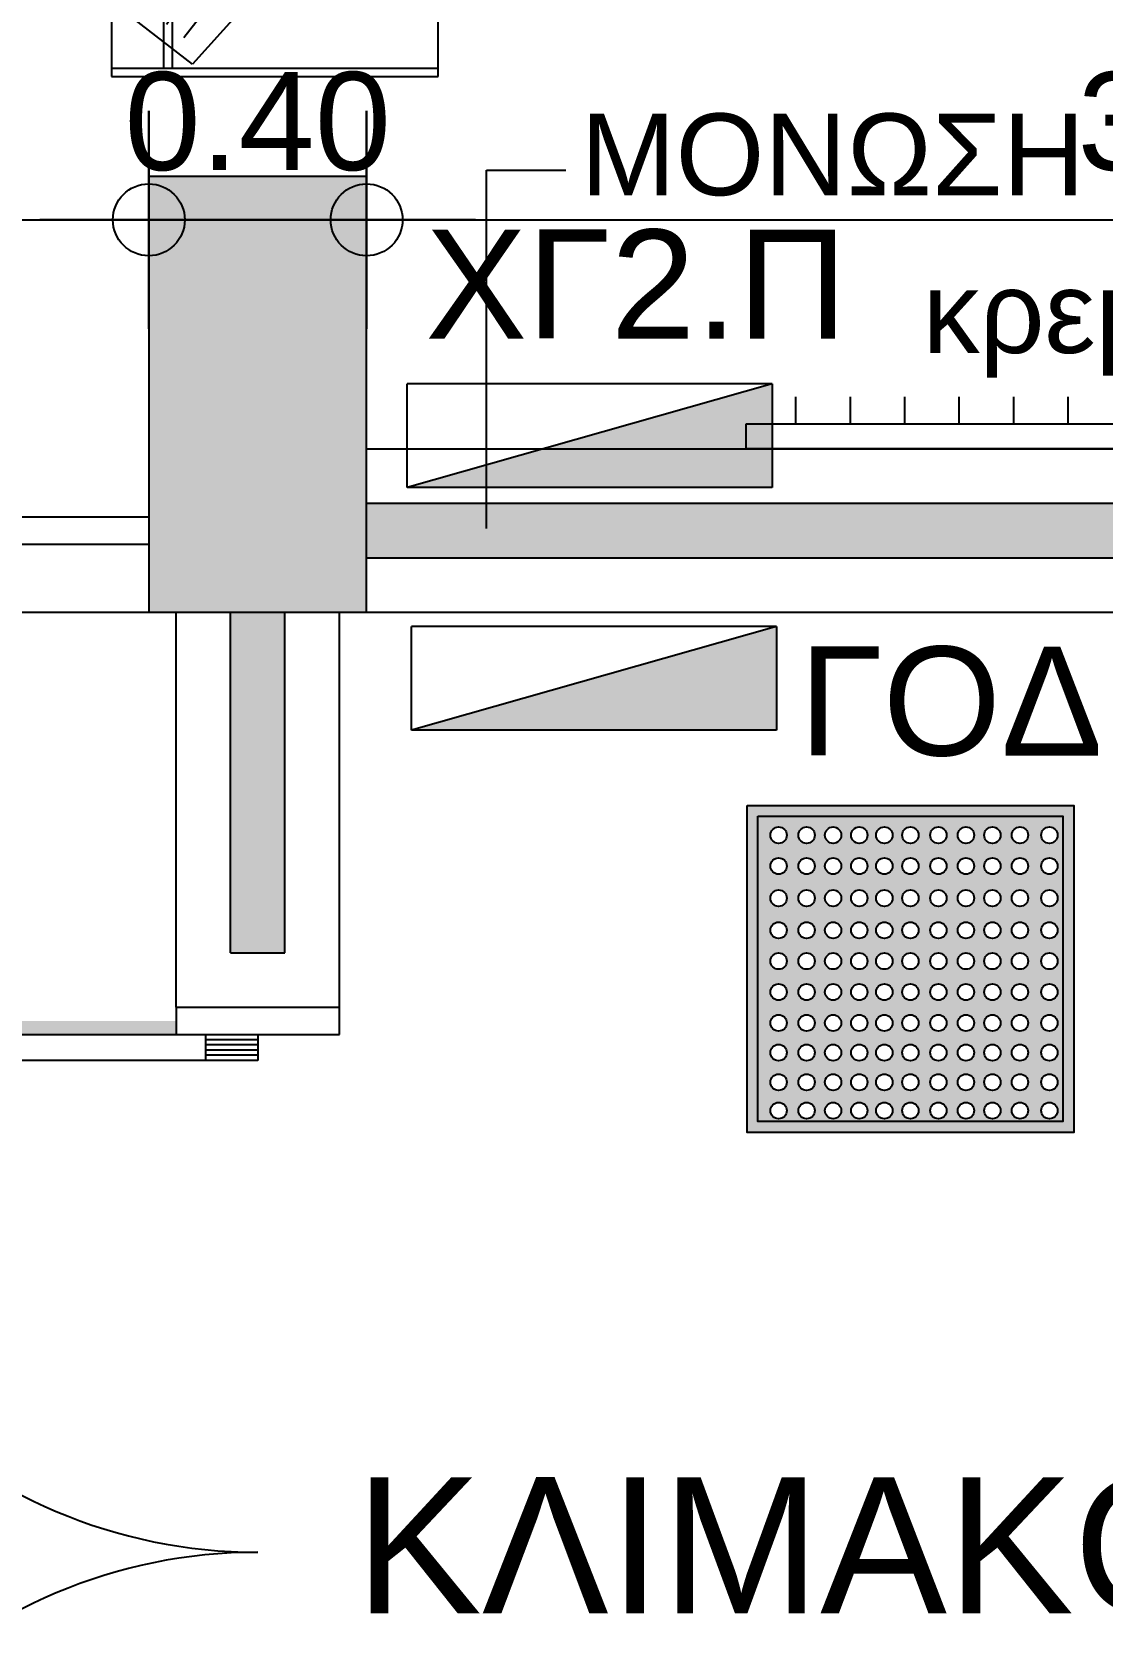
# Model space of a CAD drawing. Header units: metres. Extents: x -11 to 85, y -301 to 135.
# Drawn here: x 39.859 to 41.826, y 31.422 to 34.362 of the extents above; entities that cross this region are included whole.
import ezdxf

# ---------------------------------------------------------------- set-up
doc = ezdxf.new("R2010")
doc.units = ezdxf.units.M
doc.header["$LTSCALE"] = 0.036
doc.header["$PDMODE"] = 2
for name, color, linetype in [('arxitek corofos', 252, 'Continuous'), ('DIMBLK', 252, 'Continuous'), ('electext', 20, 'Continuous'), ('Epipla', 252, 'Continuous'), ('HLEK-SYMBOL', 3, 'Continuous'), ('HLEK_FL001_SYMBOLS', 230, 'Continuous'), ('Parathira', 252, 'Continuous')]:
    doc.layers.add(name, color=color, linetype=linetype)
doc.styles.add('COMU-N', font='arial.ttf')
doc.styles.get("Standard").update_dxf_attribs({"font": 'arial.ttf'})
doc.styles.add('W4MS2', font='W4MS2.shx')
doc.dimstyles.new('CADWDOT', dxfattribs={"dimscale": 0.1, "dimtxt": 1.8, "dimasz": 0.08, "dimexe": 2, "dimexo": 0, "dimgap": 0.09, "dimtad": 0, "dimrnd": 0.001, "dimzin": 0, "dimdsep": 46, "dimtxsty": 'Standard', "dimblk1": 'ARTDIM', "dimblk2": 'ARTDIM', "dimsah": 1, "dimcen": 0.09, "dimdle": 0.05, "dimse1": 1, "dimse2": 1, "dimadec": 0, "dimazin": 0, "dimtfac": 1, "dimtmove": 0, "dimatfit": 3, "dimldrblk": 'ARTDIM', "dimfxl": 2, "dimtvp": 0.9999, "dimtolj": 1, "dimtzin": 0, "dimarcsym": 0})

# ---------------------------------------------------------------- blocks, each defined once
blk = doc.blocks.new('ARTDIM')
at = {"layer": 'DIMBLK'}
for p, q in [((0, -24.9975), (0, 24.9975)), ((-24.9975, 0), (24.9975, 0))]:
    blk.add_line(p, q, dxfattribs=at)
blk.add_circle((0, 0), 8.25, dxfattribs=at)
blk = doc.blocks.new('*D444')
at = {"layer": 'arxitek corofos', "color": 0, "lineweight": -2}
blk.add_line((40.0817, 30.1205), (47.4657, 30.1205), dxfattribs=at)
at = {"layer": 'Defpoints', "color": 0, "transparency": 16777216}
for p in [(40.0737, 33.2974), (47.4737, 33.2974), (47.4737, 30.1205)]:
    blk.add_point(p, dxfattribs=at)
at = {"layer": 'arxitek corofos', "color": 0, "lineweight": -2, "xscale": 0.008, "yscale": 0.008, "zscale": 0.008, "rotation": 180}
blk.add_blockref('ARTDIM', (40.0737, 30.1205), dxfattribs=at)
at = {"layer": 'arxitek corofos', "color": 0, "lineweight": -2, "xscale": 0.008, "yscale": 0.008, "zscale": 0.008}
blk.add_blockref('ARTDIM', (47.4737, 30.1205), dxfattribs=at)
at = {"layer": 'arxitek corofos', "color": 0, "insert": (43.7737, 30.3005), "char_height": 0.18, "attachment_point": 5}
blk.add_mtext('\\A1;7.40', dxfattribs=at)
blk = doc.blocks.new('*D467')
at = {"layer": 'arxitek corofos', "color": 0, "lineweight": -2}
blk.add_line((36.9817, 34.0176), (40.0657, 34.0176), dxfattribs=at)
at = {"layer": 'Defpoints', "color": 0, "transparency": 16777216}
for p in [(40.0737, 34.0176), (36.9737, 33.7474), (40.0737, 33.7474)]:
    blk.add_point(p, dxfattribs=at)
at = {"layer": 'arxitek corofos', "color": 0, "lineweight": -2, "xscale": 0.008, "yscale": 0.008, "zscale": 0.008, "rotation": 180}
blk.add_blockref('ARTDIM', (36.9737, 34.0176), dxfattribs=at)
at = {"layer": 'arxitek corofos', "color": 0, "lineweight": -2, "xscale": 0.008, "yscale": 0.008, "zscale": 0.008}
blk.add_blockref('ARTDIM', (40.0737, 34.0176), dxfattribs=at)
at = {"layer": 'arxitek corofos', "color": 0, "insert": (38.5237, 34.1976), "char_height": 0.18, "attachment_point": 5}
blk.add_mtext('\\A1;3.10', dxfattribs=at)
blk = doc.blocks.new('*D490')
at = {"layer": 'arxitek corofos', "color": 0, "lineweight": -2}
blk.add_line((40.0817, 34.0176), (40.4657, 34.0176), dxfattribs=at)
at = {"layer": 'Defpoints', "color": 0, "transparency": 16777216}
for p in [(40.0737, 34.0176), (40.4737, 34.0176), (40.4737, 34.0176)]:
    blk.add_point(p, dxfattribs=at)
at = {"layer": 'arxitek corofos', "color": 0, "lineweight": -2, "xscale": 0.008, "yscale": 0.008, "zscale": 0.008, "rotation": 180}
blk.add_blockref('ARTDIM', (40.0737, 34.0176), dxfattribs=at)
at = {"layer": 'arxitek corofos', "color": 0, "lineweight": -2, "xscale": 0.008, "yscale": 0.008, "zscale": 0.008}
blk.add_blockref('ARTDIM', (40.4737, 34.0176), dxfattribs=at)
at = {"layer": 'arxitek corofos', "color": 0, "insert": (40.2737, 34.1976), "char_height": 0.18, "attachment_point": 5}
blk.add_mtext('\\A1;0.40', dxfattribs=at)
blk = doc.blocks.new('*D491')
at = {"layer": 'arxitek corofos', "color": 0, "lineweight": -2}
blk.add_line((40.4817, 34.0176), (43.5657, 34.0176), dxfattribs=at)
at = {"layer": 'Defpoints', "color": 0, "transparency": 16777216}
for p in [(43.5737, 34.0176), (40.4737, 33.5974), (43.5737, 33.5974)]:
    blk.add_point(p, dxfattribs=at)
at = {"layer": 'arxitek corofos', "color": 0, "lineweight": -2, "xscale": 0.008, "yscale": 0.008, "zscale": 0.008, "rotation": 180}
blk.add_blockref('ARTDIM', (40.4737, 34.0176), dxfattribs=at)
at = {"layer": 'arxitek corofos', "color": 0, "lineweight": -2, "xscale": 0.008, "yscale": 0.008, "zscale": 0.008}
blk.add_blockref('ARTDIM', (43.5737, 34.0176), dxfattribs=at)
at = {"layer": 'arxitek corofos', "color": 0, "insert": (42.0237, 34.1976), "char_height": 0.18, "attachment_point": 5}
blk.add_mtext('\\A1;3.10', dxfattribs=at)
blk = doc.blocks.new('gr.d')
at = {"layer": 'Epipla'}
for p, q in [((-25.3014, 44.7919), (-25.3014, 43.5822)), ((-24.7016, 44.7919), (-25.3014, 44.7919)), ((-24.7016, 44.7769), (-25.3014, 44.7769)), ((-24.8139, 44.7769), (-24.8139, 43.5972)), ((-24.7978, 44.7769), (-24.7978, 43.5972)), ((-24.7016, 43.9919), (-24.7016, 44.7919)), ((-24.7016, 43.5822), (-24.7016, 44.7919)), ((-25.0379, 44.5608), (-24.8503, 44.7697)), ((-24.8503, 44.7697), (-24.6529, 44.6163)), ((-24.6529, 44.6163), (-24.8088, 44.3829)), ((-25.1062, 44.5379), (-25.0536, 44.5731)), ((-25.0536, 44.5731), (-24.793, 44.3706)), ((-25.143, 44.4905), (-25.1062, 44.5379)), ((-24.814, 44.311), (-25.1062, 44.5379)), ((-25.3361, 44.3313), (-25.2134, 44.4893)), ((-25.2134, 44.4893), (-24.8343, 44.1949)), ((-24.8508, 44.2636), (-25.143, 44.4905)), ((-25.2221, 44.4454, 0.0001), (-25.2129, 44.4573, 0.0001)), ((-25.2129, 44.4573, 0.0001), (-24.8654, 44.1874, 0.0001)), ((-25.2957, 44.3506, 0.0001), (-25.2344, 44.4296, 0.0001)), ((-25.2344, 44.4296, 0.0001), (-25.0132, 44.2579, 0.0001)), ((-25.2221, 44.4454, 0.0001), (-24.8746, 44.1755, 0.0001)), ((-25.2589, 44.398, 0.0001), (-25.0378, 44.2263, 0.0001)), ((-25.2467, 44.4138, 0.0001), (-25.0255, 44.2421, 0.0001)), ((-25.2835, 44.3664, 0.0001), (-25.0623, 44.1947, 0.0001)), ((-25.2712, 44.3822, 0.0001), (-25.05, 44.2105, 0.0001)), ((-24.814, 44.311), (-24.793, 44.3706)), ((-25.2957, 44.3506, 0.0001), (-25.0746, 44.1789, 0.0001)), ((-24.957, 44.0369), (-25.3361, 44.3313)), ((-24.8508, 44.2636), (-24.814, 44.311)), ((-25.0746, 44.1789, 0.0001), (-25.0132, 44.2579, 0.0001)), ((-25.0259, 44.2171, 0.0001), (-25.0014, 44.2487, 0.0001)), ((-25.0014, 44.2487, 0.0001), (-24.9619, 44.218, 0.0001)), ((-25.0259, 44.2171, 0.0001), (-24.9864, 44.1864, 0.0001)), ((-25.0137, 44.2329, 0.0001), (-24.9742, 44.2022, 0.0001)), ((-24.9864, 44.1864, 0.0001), (-24.9619, 44.218, 0.0001)), ((-25.945, 44.204), (-26.095, 44.174)), ((-25.945, 44.174), (-25.945, 44.204)), ((-25.945, 44.204), (-25.865, 44.204)), ((-25.865, 44.204), (-25.715, 44.174)), ((-25.865, 44.204), (-25.865, 44.174)), ((-25.0406, 44.1778, 0.0001), (-25.0283, 44.1936, 0.0001)), ((-25.0283, 44.1936, 0.0001), (-25.0086, 44.1783, 0.0001)), ((-25.0114, 44.1298, 0.0001), (-24.9501, 44.2088, 0.0001)), ((-24.9623, 44.193, 0.0001), (-24.8991, 44.144, 0.0001)), ((-24.8343, 44.1949), (-24.957, 44.0369)), ((-24.9501, 44.2088, 0.0001), (-24.8869, 44.1597, 0.0001)), ((-24.8746, 44.1755, 0.0001), (-24.8654, 44.1874, 0.0001)), ((-26.095, 44.174), (-25.715, 44.174)), ((-26.095, 44.124), (-26.095, 44.174)), ((-25.715, 44.174), (-25.715, 44.124)), ((-25.0627, 44.1697, 0.0001), (-25.0505, 44.1855, 0.0001)), ((-25.0627, 44.1697, 0.0001), (-25.0232, 44.139, 0.0001)), ((-25.0505, 44.1855, 0.0001), (-25.0406, 44.1778, 0.0001)), ((-25.0208, 44.1625, 0.0001), (-25.0086, 44.1783, 0.0001)), ((-25.0208, 44.1625, 0.0001), (-25.011, 44.1548, 0.0001)), ((-24.9869, 44.1614, 0.0001), (-24.9237, 44.1124, 0.0001)), ((-24.9746, 44.1772, 0.0001), (-24.9114, 44.1282, 0.0001)), ((-24.9482, 44.0808, 0.0001), (-24.8869, 44.1597, 0.0001)), ((-25.0232, 44.139, 0.0001), (-25.011, 44.1548, 0.0001)), ((-25.0114, 44.1298, 0.0001), (-24.9482, 44.0808, 0.0001)), ((-24.9991, 44.1456, 0.0001), (-24.9359, 44.0966, 0.0001)), ((-25.715, 44.124), (-26.095, 44.124)), ((-25.945, 44.08), (-25.945, 44.124)), ((-25.865, 44.124), (-25.865, 44.08)), ((-26.085, 44.08), (-25.725, 44.08)), ((-26.145, 44.02), (-26.195, 44.02)), ((-26.195, 43.72), (-26.195, 44.02)), ((-26.145, 43.72), (-26.145, 44.02)), ((-25.665, 44.02), (-25.615, 44.02)), ((-25.665, 44.02), (-25.665, 43.72)), ((-25.615, 43.72), (-25.615, 44.02)), ((-26.145, 43.72), (-26.195, 43.72)), ((-25.665, 43.72), (-25.615, 43.72)), ((-25.725, 43.66), (-26.085, 43.66)), ((-26.486, 43.5972), (-25.2864, 43.5972)), ((-26.486, 42.9974), (-26.486, 43.5972)), ((-26.471, 42.9974), (-26.471, 43.5972)), ((-26.171, 43.5822), (-26.471, 43.5822)), ((-26.1756, 43.5973), (-26.4642, 43.5973)), ((-26.4642, 43.5973), (-26.4642, 43.5822)), ((-26.4642, 43.5822), (-26.1756, 43.5822)), ((-26.1756, 43.5822), (-26.1756, 43.5973)), ((-26.171, 43.5973), (-26.1563, 43.5973)), ((-26.171, 43.5973), (-26.171, 43.1097)), ((-26.1563, 43.5973), (-26.1563, 43.1097)), ((-25.3014, 42.9974), (-25.3014, 43.5972)), ((-25.3014, 43.5972), (-24.7016, 43.5972)), ((-25.3014, 43.5972), (-24.7016, 43.5972)), ((-25.3014, 43.5972), (-25.3014, 42.9974)), ((-25.3014, 43.5822), (-24.7016, 43.5822)), ((-25.2864, 42.9974), (-25.2864, 43.5972)), ((-25.2864, 43.5972), (-25.2864, 42.9974)), ((-25.2864, 43.5822), (-24.7016, 43.5822)), ((-26.171, 43.1316), (-26.471, 43.1316)), ((-25.3014, 43.1097), (-26.471, 43.1097)), ((-25.3014, 43.0937), (-26.471, 43.0937)), ((-25.2864, 42.9974), (-26.486, 42.9974))]:
    blk.add_line(p, q, dxfattribs=at)
at = {"layer": 'Epipla', "extrusion": (0.107822, 0.138841, 0.984428)}
for p, q in [((-24.8344, 44.7204, 0.2954), (-24.9377, 44.5887, 0.3253)), ((-24.8027, 44.6958, 0.2954), (-24.906, 44.5641, 0.3253)), ((-24.7679, 44.6698, 0.2951), (-24.8712, 44.5381, 0.325)), ((-24.7394, 44.6466, 0.2954), (-24.8427, 44.515, 0.3253)), ((-24.7077, 44.622, 0.2954), (-24.811, 44.4904, 0.3253))]:
    blk.add_line(p, q, dxfattribs=at)
at = {"layer": 'Epipla'}
for centre, radius, start, end in [((-26.085, 44.02), 0.06, 90, 180), ((-25.725, 44.02), 0.06, 0, 90), ((-26.085, 43.72), 0.06, 180, 270), ((-25.725, 43.72), 0.06, 270, 0), ((-25.3014, 43.5972), 0.5998, 270, 0), ((-25.3014, 43.5972), 0.5023, 271.7106, 358.2894), ((-25.3014, 43.5972), 0.5001, 271.9761, 358.2894)]:
    blk.add_arc(centre, radius, start, end, dxfattribs=at)
for points in [[(-25.0081, 44.4114, 0.03), (-24.9923, 44.3991, 0.03), (-24.9923, 44.3991, 0.015), (-25.0081, 44.4114, 0.015)], [(-24.9765, 44.3868, 0.03), (-24.9607, 44.3746, 0.03), (-24.9607, 44.3746, 0.015), (-24.9765, 44.3868, 0.015)], [(-24.9449, 44.3623, 0.03), (-24.9291, 44.35, 0.03), (-24.9291, 44.35, 0.015), (-24.9449, 44.3623, 0.015)], [(-24.8975, 44.3255, 0.03), (-24.8817, 44.3132, 0.03), (-24.8817, 44.3132, 0.015), (-24.8975, 44.3255, 0.015)]]:
    blk.add_3dface(points, dxfattribs=at)
blk = doc.blocks.new('A$C0F035EE8')
at = {"layer": 'Parathira'}
for p, q in [((-0.3, 0), (-0.3, -0.05)), ((0, -0.05), (0, 0)), ((-1.1, -0.05), (-0.15, -0.05)), ((-1.005, -0.0975), (-1.005, -0.05)), ((-0.3, -0.05), (0, -0.05)), ((-0.245, -0.0975), (-0.245, -0.05)), ((-0.15, -0.05), (-0.15, -0.0975)), ((-1.005, -0.0595), (-1.1, -0.0595)), ((-1.005, -0.069), (-1.0998, -0.069)), ((-1.005, -0.0785), (-1.0996, -0.0785)), ((-1.005, -0.088), (-1.0992, -0.088)), ((-0.15, -0.0595), (-0.245, -0.0595)), ((-0.15, -0.069), (-0.245, -0.069)), ((-0.15, -0.0785), (-0.245, -0.0785)), ((-0.15, -0.088), (-0.245, -0.088)), ((-0.15, -0.0975), (-1.0988, -0.0975)), ((-0.15, -1.9025), (-1.0988, -1.9025)), ((-1.005, -1.9025), (-1.005, -1.95)), ((-0.245, -1.9025), (-0.245, -1.95)), ((-0.15, -1.95), (-0.15, -1.9025)), ((-1.005, -1.931), (-1.0998, -1.931)), ((-1.005, -1.9215), (-1.0996, -1.9215)), ((-1.005, -1.912), (-1.0992, -1.912)), ((-0.15, -1.912), (-0.245, -1.912)), ((-0.15, -1.9215), (-0.245, -1.9215)), ((-0.15, -1.931), (-0.245, -1.931)), ((-1.005, -1.9405), (-1.1, -1.9405)), ((-1.1, -1.95), (-0.15, -1.95)), ((-0.3, -2), (-0.3, -1.95)), ((-0.3, -1.95), (0, -1.95)), ((-0.15, -1.9405), (-0.245, -1.9405)), ((0, -1.95), (0, -2))]:
    blk.add_line(p, q, dxfattribs=at)
for centre, start, end in [((-0.15, -0.05), 180, 270), ((-0.15, -1.95), 90, 180)]:
    blk.add_arc(centre, 0.95, start, end, dxfattribs=at)
blk = doc.blocks.new('gJ6_a28')
at = {"layer": 'HLEK-SYMBOL', "color": 0, "linetype": 'Continuous'}
for p, q in [((-0.67, 0), (-0.67, 0.19)), ((-0.67, 0.19), (0, 0.19)), ((-0.67, 0), (0, 0.19)), ((0, 0.19), (0, 0)), ((-0.67, 0), (0, 0))]:
    blk.add_line(p, q, dxfattribs=at)
at = {"layer": 'HLEK-SYMBOL', "color": 0}
blk.add_solid([(-0.67, 0.19), (0, 0.19), (-0.67, 0)], dxfattribs=at)
at = {"layer": 'HLEK-SYMBOL', "color": 0, "style": 'W4MS2', "flags": 8}
blk.add_attdef('NODE_NUMBER', (0.018, 0.0914), '', height=0.1, dxfattribs=at)
blk.add_attdef('NODE_NUMBER', (0.018, 0.0914), '', height=0.1, dxfattribs=at)
blk = doc.blocks.new('led 46W tetragono')
at = {"layer": 'HLEK_FL001_SYMBOLS'}
h = blk.add_hatch(color=256, dxfattribs=at)
h.dxf.hatch_style = 1
h.paths.add_polyline_path([(104.7283, -8.1225), (104.7283, -8.7225), (105.3283, -8.7225), (105.3283, -8.1225)])
h.paths.add_polyline_path([(105.3083, -8.1425), (105.3083, -8.7025), (104.7483, -8.7025), (104.7483, -8.1425)], flags=16)
h.paths.add_polyline_path([(104.9493, -8.1771, -1), (104.9193, -8.1771, -1)], flags=0)
h.paths.add_polyline_path([(104.9954, -8.1771, -1), (104.9654, -8.1771, -1)], flags=0)
h.paths.add_polyline_path([(104.9014, -8.1771, -1), (104.8714, -8.1771, -1)], flags=0)
h.paths.add_polyline_path([(105.0432, -8.1771, -1), (105.0133, -8.1771, -1)], flags=0)
h.paths.add_polyline_path([(104.9493, -8.2338, -1), (104.9193, -8.2338, -1)], flags=0)
h.paths.add_polyline_path([(104.9954, -8.2338, -1), (104.9654, -8.2338, -1)], flags=0)
h.paths.add_polyline_path([(104.9014, -8.2338, -1), (104.8714, -8.2338, -1)], flags=0)
h.paths.add_polyline_path([(104.8526, -8.1771, -1), (104.8227, -8.1771, -1)], flags=0)
h.paths.add_polyline_path([(105.0432, -8.2338, -1), (105.0133, -8.2338, -1)], flags=0)
h.paths.add_polyline_path([(105.0946, -8.1771, -1), (105.0647, -8.1771, -1)], flags=0)
h.paths.add_polyline_path([(104.8526, -8.2338, -1), (104.8227, -8.2338, -1)], flags=0)
h.paths.add_polyline_path([(105.0946, -8.2338, -1), (105.0647, -8.2338, -1)], flags=0)
h.paths.add_polyline_path([(104.9493, -8.2927, -1), (104.9193, -8.2927, -1)], flags=0)
h.paths.add_polyline_path([(104.9954, -8.2927, -1), (104.9654, -8.2927, -1)], flags=0)
h.paths.add_polyline_path([(104.8012, -8.1771, -1), (104.7713, -8.1771, -1)], flags=0)
h.paths.add_polyline_path([(104.9014, -8.2927, -1), (104.8714, -8.2927, -1)], flags=0)
h.paths.add_polyline_path([(105.0432, -8.2927, -1), (105.0133, -8.2927, -1)], flags=0)
h.paths.add_polyline_path([(105.1452, -8.1771, -1), (105.1152, -8.1771, -1)], flags=0)
h.paths.add_polyline_path([(104.8012, -8.2338, -1), (104.7713, -8.2338, -1)], flags=0)
h.paths.add_polyline_path([(104.8526, -8.2927, -1), (104.8227, -8.2927, -1)], flags=0)
h.paths.add_polyline_path([(105.1452, -8.2338, -1), (105.1152, -8.2338, -1)], flags=0)
h.paths.add_polyline_path([(105.0946, -8.2927, -1), (105.0647, -8.2927, -1)], flags=0)
h.paths.add_polyline_path([(104.9493, -8.3517, -1), (104.9193, -8.3517, -1)], flags=0)
h.paths.add_polyline_path([(104.9954, -8.3517, -1), (104.9654, -8.3517, -1)], flags=0)
h.paths.add_polyline_path([(105.1939, -8.1771, -1), (105.164, -8.1771, -1)], flags=0)
h.paths.add_polyline_path([(104.9014, -8.3517, -1), (104.8714, -8.3517, -1)], flags=0)
h.paths.add_polyline_path([(105.0432, -8.3517, -1), (105.0133, -8.3517, -1)], flags=0)
h.paths.add_polyline_path([(104.8012, -8.2927, -1), (104.7713, -8.2927, -1)], flags=0)
h.paths.add_polyline_path([(105.1452, -8.2927, -1), (105.1152, -8.2927, -1)], flags=0)
h.paths.add_polyline_path([(105.1939, -8.2338, -1), (105.164, -8.2338, -1)], flags=0)
h.paths.add_polyline_path([(104.8526, -8.3517, -1), (104.8227, -8.3517, -1)], flags=0)
h.paths.add_polyline_path([(105.0946, -8.3517, -1), (105.0647, -8.3517, -1)], flags=0)
h.paths.add_polyline_path([(105.1939, -8.2927, -1), (105.164, -8.2927, -1)], flags=0)
h.paths.add_polyline_path([(105.2445, -8.1771, -1), (105.2145, -8.1771, -1)], flags=0)
h.paths.add_polyline_path([(104.8012, -8.3517, -1), (104.7713, -8.3517, -1)], flags=0)
h.paths.add_polyline_path([(104.9493, -8.4083, -1), (104.9193, -8.4083, -1)], flags=0)
h.paths.add_polyline_path([(104.9954, -8.4083, -1), (104.9654, -8.4083, -1)], flags=0)
h.paths.add_polyline_path([(105.1452, -8.3517, -1), (105.1152, -8.3517, -1)], flags=0)
h.paths.add_polyline_path([(104.9014, -8.4083, -1), (104.8714, -8.4083, -1)], flags=0)
h.paths.add_polyline_path([(105.0432, -8.4083, -1), (105.0133, -8.4083, -1)], flags=0)
h.paths.add_polyline_path([(105.2445, -8.2338, -1), (105.2145, -8.2338, -1)], flags=0)
h.paths.add_polyline_path([(104.8526, -8.4083, -1), (104.8227, -8.4083, -1)], flags=0)
h.paths.add_polyline_path([(105.0946, -8.4083, -1), (105.0647, -8.4083, -1)], flags=0)
h.paths.add_polyline_path([(105.1939, -8.3517, -1), (105.164, -8.3517, -1)], flags=0)
h.paths.add_polyline_path([(105.2445, -8.2927, -1), (105.2145, -8.2927, -1)], flags=0)
h.paths.add_polyline_path([(104.8012, -8.4083, -1), (104.7713, -8.4083, -1)], flags=0)
h.paths.add_polyline_path([(105.1452, -8.4083, -1), (105.1152, -8.4083, -1)], flags=0)
h.paths.add_polyline_path([(105.2985, -8.1771, -1), (105.2686, -8.1771, -1)], flags=0)
h.paths.add_polyline_path([(104.9493, -8.465, -1), (104.9193, -8.465, -1)], flags=0)
h.paths.add_polyline_path([(104.9954, -8.465, -1), (104.9654, -8.465, -1)], flags=0)
h.paths.add_polyline_path([(104.9014, -8.465, -1), (104.8714, -8.465, -1)], flags=0)
h.paths.add_polyline_path([(105.0432, -8.465, -1), (105.0133, -8.465, -1)], flags=0)
h.paths.add_polyline_path([(105.2985, -8.2338, -1), (105.2686, -8.2338, -1)], flags=0)
h.paths.add_polyline_path([(105.2445, -8.3517, -1), (105.2145, -8.3517, -1)], flags=0)
h.paths.add_polyline_path([(104.8526, -8.465, -1), (104.8227, -8.465, -1)], flags=0)
h.paths.add_polyline_path([(105.1939, -8.4083, -1), (105.164, -8.4083, -1)], flags=0)
h.paths.add_polyline_path([(105.0946, -8.465, -1), (105.0647, -8.465, -1)], flags=0)
h.paths.add_polyline_path([(105.2985, -8.2927, -1), (105.2686, -8.2927, -1)], flags=0)
h.paths.add_polyline_path([(104.8012, -8.465, -1), (104.7713, -8.465, -1)], flags=0)
h.paths.add_polyline_path([(105.1452, -8.465, -1), (105.1152, -8.465, -1)], flags=0)
h.paths.add_polyline_path([(105.2445, -8.4083, -1), (105.2145, -8.4083, -1)], flags=0)
h.paths.add_polyline_path([(104.9493, -8.5217, -1), (104.9193, -8.5217, -1)], flags=0)
h.paths.add_polyline_path([(104.9954, -8.5217, -1), (104.9654, -8.5217, -1)], flags=0)
h.paths.add_polyline_path([(105.2985, -8.3517, -1), (105.2686, -8.3517, -1)], flags=0)
h.paths.add_polyline_path([(104.9014, -8.5217, -1), (104.8714, -8.5217, -1)], flags=0)
h.paths.add_polyline_path([(105.0432, -8.5217, -1), (105.0133, -8.5217, -1)], flags=0)
h.paths.add_polyline_path([(105.1939, -8.465, -1), (105.164, -8.465, -1)], flags=0)
h.paths.add_polyline_path([(104.8526, -8.5217, -1), (104.8227, -8.5217, -1)], flags=0)
h.paths.add_polyline_path([(105.0946, -8.5217, -1), (105.0647, -8.5217, -1)], flags=0)
h.paths.add_polyline_path([(104.8012, -8.5217, -1), (104.7713, -8.5217, -1)], flags=0)
h.paths.add_polyline_path([(105.1452, -8.5217, -1), (105.1152, -8.5217, -1)], flags=0)
h.paths.add_polyline_path([(105.2985, -8.4083, -1), (105.2686, -8.4083, -1)], flags=0)
h.paths.add_polyline_path([(105.2445, -8.465, -1), (105.2145, -8.465, -1)], flags=0)
h.paths.add_polyline_path([(104.9493, -8.5761, -1), (104.9193, -8.5761, -1)], flags=0)
h.paths.add_polyline_path([(104.9954, -8.5761, -1), (104.9654, -8.5761, -1)], flags=0)
h.paths.add_polyline_path([(105.1939, -8.5217, -1), (105.164, -8.5217, -1)], flags=0)
h.paths.add_polyline_path([(104.9014, -8.5761, -1), (104.8714, -8.5761, -1)], flags=0)
h.paths.add_polyline_path([(105.0432, -8.5761, -1), (105.0133, -8.5761, -1)], flags=0)
h.paths.add_polyline_path([(104.8526, -8.5761, -1), (104.8227, -8.5761, -1)], flags=0)
h.paths.add_polyline_path([(105.0946, -8.5761, -1), (105.0647, -8.5761, -1)], flags=0)
h.paths.add_polyline_path([(105.2985, -8.465, -1), (105.2686, -8.465, -1)], flags=0)
h.paths.add_polyline_path([(104.8012, -8.5761, -1), (104.7713, -8.5761, -1)], flags=0)
h.paths.add_polyline_path([(105.2445, -8.5217, -1), (105.2145, -8.5217, -1)], flags=0)
h.paths.add_polyline_path([(105.1452, -8.5761, -1), (105.1152, -8.5761, -1)], flags=0)
h.paths.add_polyline_path([(105.1939, -8.5761, -1), (105.164, -8.5761, -1)], flags=0)
h.paths.add_polyline_path([(104.9493, -8.6305, -1), (104.9193, -8.6305, -1)], flags=0)
h.paths.add_polyline_path([(104.9954, -8.6305, -1), (104.9654, -8.6305, -1)], flags=0)
h.paths.add_polyline_path([(104.9014, -8.6305, -1), (104.8714, -8.6305, -1)], flags=0)
h.paths.add_polyline_path([(105.0432, -8.6305, -1), (105.0133, -8.6305, -1)], flags=0)
h.paths.add_polyline_path([(105.2985, -8.5217, -1), (105.2686, -8.5217, -1)], flags=0)
h.paths.add_polyline_path([(104.8526, -8.6305, -1), (104.8227, -8.6305, -1)], flags=0)
h.paths.add_polyline_path([(105.0946, -8.6305, -1), (105.0647, -8.6305, -1)], flags=0)
h.paths.add_polyline_path([(105.2445, -8.5761, -1), (105.2145, -8.5761, -1)], flags=0)
h.paths.add_polyline_path([(104.8012, -8.6305, -1), (104.7713, -8.6305, -1)], flags=0)
h.paths.add_polyline_path([(105.1452, -8.6305, -1), (105.1152, -8.6305, -1)], flags=0)
h.paths.add_polyline_path([(105.1939, -8.6305, -1), (105.164, -8.6305, -1)], flags=0)
h.paths.add_polyline_path([(104.9493, -8.6826, -1), (104.9193, -8.6826, -1)], flags=0)
h.paths.add_polyline_path([(104.9954, -8.6826, -1), (104.9654, -8.6826, -1)], flags=0)
h.paths.add_polyline_path([(105.2985, -8.5761, -1), (105.2686, -8.5761, -1)], flags=0)
h.paths.add_polyline_path([(104.9014, -8.6826, -1), (104.8714, -8.6826, -1)], flags=0)
h.paths.add_polyline_path([(105.0432, -8.6826, -1), (105.0133, -8.6826, -1)], flags=0)
h.paths.add_polyline_path([(104.8526, -8.6826, -1), (104.8227, -8.6826, -1)], flags=0)
h.paths.add_polyline_path([(105.0946, -8.6826, -1), (105.0647, -8.6826, -1)], flags=0)
h.paths.add_polyline_path([(105.2445, -8.6305, -1), (105.2145, -8.6305, -1)], flags=0)
h.paths.add_polyline_path([(104.8012, -8.6826, -1), (104.7713, -8.6826, -1)], flags=0)
h.paths.add_polyline_path([(105.1452, -8.6826, -1), (105.1152, -8.6826, -1)], flags=0)
h.paths.add_polyline_path([(105.1939, -8.6826, -1), (105.164, -8.6826, -1)], flags=0)
h.paths.add_polyline_path([(105.2985, -8.6305, -1), (105.2686, -8.6305, -1)], flags=0)
h.paths.add_polyline_path([(105.2445, -8.6826, -1), (105.2145, -8.6826, -1)], flags=0)
h.paths.add_polyline_path([(105.2985, -8.6826, -1), (105.2686, -8.6826, -1)], flags=0)
h = blk.add_hatch(color=181, dxfattribs=at)
h.dxf.hatch_style = 1
h.paths.add_polyline_path([(104.7483, -8.1425), (104.7483, -8.7025), (105.3083, -8.7025), (105.3083, -8.1425)])
h.paths.add_polyline_path([(104.9954, -8.3517, -1), (104.9654, -8.3517, -1)], flags=16)
h.paths.add_polyline_path([(105.0432, -8.3517, -1), (105.0133, -8.3517, -1)], flags=16)
h.paths.add_polyline_path([(104.9654, -8.2927, -1), (104.9954, -8.2927, -1)], flags=16)
h.paths.add_polyline_path([(105.0133, -8.2927, -1), (105.0432, -8.2927, -1)], flags=16)
h.paths.add_polyline_path([(104.9493, -8.3517, -1), (104.9193, -8.3517, -1)], flags=16)
h.paths.add_polyline_path([(104.9193, -8.2927, -1), (104.9493, -8.2927, -1)], flags=16)
h.paths.add_polyline_path([(105.0946, -8.3517, -1), (105.0647, -8.3517, -1)], flags=16)
h.paths.add_polyline_path([(105.0647, -8.2927, -1), (105.0946, -8.2927, -1)], flags=16)
h.paths.add_polyline_path([(104.9954, -8.4083, -1), (104.9654, -8.4083, -1)], flags=16)
h.paths.add_polyline_path([(105.0432, -8.4083, -1), (105.0133, -8.4083, -1)], flags=16)
h.paths.add_polyline_path([(104.9654, -8.2338, -1), (104.9954, -8.2338, -1)], flags=16)
h.paths.add_polyline_path([(105.0133, -8.2338, -1), (105.0432, -8.2338, -1)], flags=16)
h.paths.add_polyline_path([(104.9493, -8.4083, -1), (104.9193, -8.4083, -1)], flags=16)
h.paths.add_polyline_path([(105.0946, -8.4083, -1), (105.0647, -8.4083, -1)], flags=16)
h.paths.add_polyline_path([(104.9193, -8.2338, -1), (104.9493, -8.2338, -1)], flags=16)
h.paths.add_polyline_path([(105.0647, -8.2338, -1), (105.0946, -8.2338, -1)], flags=16)
h.paths.add_polyline_path([(104.9014, -8.3517, -1), (104.8714, -8.3517, -1)], flags=16)
h.paths.add_polyline_path([(104.8714, -8.2927, -1), (104.9014, -8.2927, -1)], flags=16)
h.paths.add_polyline_path([(105.1452, -8.3517, -1), (105.1152, -8.3517, -1)], flags=16)
h.paths.add_polyline_path([(105.1152, -8.2927, -1), (105.1452, -8.2927, -1)], flags=16)
h.paths.add_polyline_path([(104.9954, -8.465, -1), (104.9654, -8.465, -1)], flags=16)
h.paths.add_polyline_path([(105.0432, -8.465, -1), (105.0133, -8.465, -1)], flags=16)
h.paths.add_polyline_path([(104.9014, -8.4083, -1), (104.8714, -8.4083, -1)], flags=16)
h.paths.add_polyline_path([(104.8714, -8.2338, -1), (104.9014, -8.2338, -1)], flags=16)
h.paths.add_polyline_path([(104.9654, -8.1771, -1), (104.9954, -8.1771, -1)], flags=16)
h.paths.add_polyline_path([(105.0133, -8.1771, -1), (105.0432, -8.1771, -1)], flags=16)
h.paths.add_polyline_path([(105.1452, -8.4083, -1), (105.1152, -8.4083, -1)], flags=16)
h.paths.add_polyline_path([(104.9493, -8.465, -1), (104.9193, -8.465, -1)], flags=16)
h.paths.add_polyline_path([(105.1152, -8.2338, -1), (105.1452, -8.2338, -1)], flags=16)
h.paths.add_polyline_path([(105.0946, -8.465, -1), (105.0647, -8.465, -1)], flags=16)
h.paths.add_polyline_path([(104.9193, -8.1771, -1), (104.9493, -8.1771, -1)], flags=16)
h.paths.add_polyline_path([(105.0647, -8.1771, -1), (105.0946, -8.1771, -1)], flags=16)
h.paths.add_polyline_path([(104.8526, -8.3517, -1), (104.8227, -8.3517, -1)], flags=16)
h.paths.add_polyline_path([(104.8227, -8.2927, -1), (104.8526, -8.2927, -1)], flags=16)
h.paths.add_polyline_path([(105.1939, -8.3517, -1), (105.164, -8.3517, -1)], flags=16)
h.paths.add_polyline_path([(105.164, -8.2927, -1), (105.1939, -8.2927, -1)], flags=16)
h.paths.add_polyline_path([(104.9014, -8.465, -1), (104.8714, -8.465, -1)], flags=16)
h.paths.add_polyline_path([(104.8526, -8.4083, -1), (104.8227, -8.4083, -1)], flags=16)
h.paths.add_polyline_path([(105.1452, -8.465, -1), (105.1152, -8.465, -1)], flags=16)
h.paths.add_polyline_path([(104.8714, -8.1771, -1), (104.9014, -8.1771, -1)], flags=16)
h.paths.add_polyline_path([(104.8227, -8.2338, -1), (104.8526, -8.2338, -1)], flags=16)
h.paths.add_polyline_path([(105.1939, -8.4083, -1), (105.164, -8.4083, -1)], flags=16)
h.paths.add_polyline_path([(105.1152, -8.1771, -1), (105.1452, -8.1771, -1)], flags=16)
h.paths.add_polyline_path([(104.9954, -8.5217, -1), (104.9654, -8.5217, -1)], flags=16)
h.paths.add_polyline_path([(105.0432, -8.5217, -1), (105.0133, -8.5217, -1)], flags=16)
h.paths.add_polyline_path([(105.164, -8.2338, -1), (105.1939, -8.2338, -1)], flags=16)
h.paths.add_polyline_path([(104.9493, -8.5217, -1), (104.9193, -8.5217, -1)], flags=16)
h.paths.add_polyline_path([(105.0946, -8.5217, -1), (105.0647, -8.5217, -1)], flags=16)
h.paths.add_polyline_path([(104.8526, -8.465, -1), (104.8227, -8.465, -1)], flags=16)
h.paths.add_polyline_path([(104.8012, -8.3517, -1), (104.7713, -8.3517, -1)], flags=16)
h.paths.add_polyline_path([(104.7713, -8.2927, -1), (104.8012, -8.2927, -1)], flags=16)
h.paths.add_polyline_path([(104.8227, -8.1771, -1), (104.8526, -8.1771, -1)], flags=16)
h.paths.add_polyline_path([(105.1939, -8.465, -1), (105.164, -8.465, -1)], flags=16)
h.paths.add_polyline_path([(105.2445, -8.3517, -1), (105.2145, -8.3517, -1)], flags=16)
h.paths.add_polyline_path([(104.9014, -8.5217, -1), (104.8714, -8.5217, -1)], flags=16)
h.paths.add_polyline_path([(105.2145, -8.2927, -1), (105.2445, -8.2927, -1)], flags=16)
h.paths.add_polyline_path([(105.164, -8.1771, -1), (105.1939, -8.1771, -1)], flags=16)
h.paths.add_polyline_path([(104.8012, -8.4083, -1), (104.7713, -8.4083, -1)], flags=16)
h.paths.add_polyline_path([(105.1452, -8.5217, -1), (105.1152, -8.5217, -1)], flags=16)
h.paths.add_polyline_path([(104.7713, -8.2338, -1), (104.8012, -8.2338, -1)], flags=16)
h.paths.add_polyline_path([(105.2445, -8.4083, -1), (105.2145, -8.4083, -1)], flags=16)
h.paths.add_polyline_path([(105.2145, -8.2338, -1), (105.2445, -8.2338, -1)], flags=16)
h.paths.add_polyline_path([(104.9954, -8.5761, -1), (104.9654, -8.5761, -1)], flags=16)
h.paths.add_polyline_path([(105.0432, -8.5761, -1), (105.0133, -8.5761, -1)], flags=16)
h.paths.add_polyline_path([(104.8526, -8.5217, -1), (104.8227, -8.5217, -1)], flags=16)
h.paths.add_polyline_path([(104.8012, -8.465, -1), (104.7713, -8.465, -1)], flags=16)
h.paths.add_polyline_path([(104.9493, -8.5761, -1), (104.9193, -8.5761, -1)], flags=16)
h.paths.add_polyline_path([(105.0946, -8.5761, -1), (105.0647, -8.5761, -1)], flags=16)
h.paths.add_polyline_path([(105.1939, -8.5217, -1), (105.164, -8.5217, -1)], flags=16)
h.paths.add_polyline_path([(104.7713, -8.1771, -1), (104.8012, -8.1771, -1)], flags=16)
h.paths.add_polyline_path([(105.2445, -8.465, -1), (105.2145, -8.465, -1)], flags=16)
h.paths.add_polyline_path([(105.2145, -8.1771, -1), (105.2445, -8.1771, -1)], flags=16)
h.paths.add_polyline_path([(104.9014, -8.5761, -1), (104.8714, -8.5761, -1)], flags=16)
h.paths.add_polyline_path([(105.1452, -8.5761, -1), (105.1152, -8.5761, -1)], flags=16)
h.paths.add_polyline_path([(105.2985, -8.3517, -1), (105.2686, -8.3517, -1)], flags=16)
h.paths.add_polyline_path([(105.2686, -8.2927, -1), (105.2985, -8.2927, -1)], flags=16)
h.paths.add_polyline_path([(105.2985, -8.4083, -1), (105.2686, -8.4083, -1)], flags=16)
h.paths.add_polyline_path([(104.8012, -8.5217, -1), (104.7713, -8.5217, -1)], flags=16)
h.paths.add_polyline_path([(105.2686, -8.2338, -1), (105.2985, -8.2338, -1)], flags=16)
h.paths.add_polyline_path([(105.2445, -8.5217, -1), (105.2145, -8.5217, -1)], flags=16)
h.paths.add_polyline_path([(104.8526, -8.5761, -1), (104.8227, -8.5761, -1)], flags=16)
h.paths.add_polyline_path([(104.9954, -8.6305, -1), (104.9654, -8.6305, -1)], flags=16)
h.paths.add_polyline_path([(105.1939, -8.5761, -1), (105.164, -8.5761, -1)], flags=16)
h.paths.add_polyline_path([(105.0432, -8.6305, -1), (105.0133, -8.6305, -1)], flags=16)
h.paths.add_polyline_path([(104.9493, -8.6305, -1), (104.9193, -8.6305, -1)], flags=16)
h.paths.add_polyline_path([(105.2985, -8.465, -1), (105.2686, -8.465, -1)], flags=16)
h.paths.add_polyline_path([(105.0946, -8.6305, -1), (105.0647, -8.6305, -1)], flags=16)
h.paths.add_polyline_path([(105.2686, -8.1771, -1), (105.2985, -8.1771, -1)], flags=16)
h.paths.add_polyline_path([(104.9014, -8.6305, -1), (104.8714, -8.6305, -1)], flags=16)
h.paths.add_polyline_path([(105.1452, -8.6305, -1), (105.1152, -8.6305, -1)], flags=16)
h.paths.add_polyline_path([(104.8012, -8.5761, -1), (104.7713, -8.5761, -1)], flags=16)
h.paths.add_polyline_path([(105.2445, -8.5761, -1), (105.2145, -8.5761, -1)], flags=16)
h.paths.add_polyline_path([(105.2985, -8.5217, -1), (105.2686, -8.5217, -1)], flags=16)
h.paths.add_polyline_path([(104.8526, -8.6305, -1), (104.8227, -8.6305, -1)], flags=16)
h.paths.add_polyline_path([(105.1939, -8.6305, -1), (105.164, -8.6305, -1)], flags=16)
h.paths.add_polyline_path([(104.9954, -8.6826, -1), (104.9654, -8.6826, -1)], flags=16)
h.paths.add_polyline_path([(105.0432, -8.6826, -1), (105.0133, -8.6826, -1)], flags=16)
h.paths.add_polyline_path([(104.9493, -8.6826, -1), (104.9193, -8.6826, -1)], flags=16)
h.paths.add_polyline_path([(105.0946, -8.6826, -1), (105.0647, -8.6826, -1)], flags=16)
h.paths.add_polyline_path([(104.8012, -8.6305, -1), (104.7713, -8.6305, -1)], flags=16)
h.paths.add_polyline_path([(104.9014, -8.6826, -1), (104.8714, -8.6826, -1)], flags=16)
h.paths.add_polyline_path([(105.2985, -8.5761, -1), (105.2686, -8.5761, -1)], flags=16)
h.paths.add_polyline_path([(105.1452, -8.6826, -1), (105.1152, -8.6826, -1)], flags=16)
h.paths.add_polyline_path([(105.2445, -8.6305, -1), (105.2145, -8.6305, -1)], flags=16)
h.paths.add_polyline_path([(104.8526, -8.6826, -1), (104.8227, -8.6826, -1)], flags=16)
h.paths.add_polyline_path([(105.1939, -8.6826, -1), (105.164, -8.6826, -1)], flags=16)
h.paths.add_polyline_path([(105.2985, -8.6305, -1), (105.2686, -8.6305, -1)], flags=16)
h.paths.add_polyline_path([(104.8012, -8.6826, -1), (104.7713, -8.6826, -1)], flags=16)
h.paths.add_polyline_path([(105.2445, -8.6826, -1), (105.2145, -8.6826, -1)], flags=16)
h.paths.add_polyline_path([(105.2985, -8.6826, -1), (105.2686, -8.6826, -1)], flags=16)
for points in [[(104.7283, -8.1225), (105.3283, -8.1225), (105.3283, -8.7225), (104.7283, -8.7225)], [(104.7483, -8.1425), (105.3083, -8.1425), (105.3083, -8.7025), (104.7483, -8.7025)]]:
    blk.add_lwpolyline(points, close=True, dxfattribs=at)
for centre in [(104.7862, -8.1771), (104.8377, -8.1771), (104.8864, -8.1771), (104.9343, -8.1771), (104.9804, -8.1771), (105.0282, -8.1771), (105.0797, -8.1771), (105.1302, -8.1771), (105.1789, -8.1771), (105.2295, -8.1771), (105.2835, -8.1771), (104.7862, -8.2338), (104.8377, -8.2338), (104.8864, -8.2338), (104.9343, -8.2338), (104.9804, -8.2338), (105.0282, -8.2338), (105.0797, -8.2338), (105.1302, -8.2338), (105.1789, -8.2338), (105.2295, -8.2338), (105.2835, -8.2338), (104.7862, -8.2927), (104.8377, -8.2927), (104.8864, -8.2927), (104.9343, -8.2927), (104.9804, -8.2927), (105.0282, -8.2927), (105.0797, -8.2927), (105.1302, -8.2927), (105.1789, -8.2927), (105.2295, -8.2927), (105.2835, -8.2927), (104.7862, -8.3517), (104.8377, -8.3517), (104.8864, -8.3517), (104.9343, -8.3517), (104.9804, -8.3517), (105.0282, -8.3517), (105.0797, -8.3517), (105.1302, -8.3517), (105.1789, -8.3517), (105.2295, -8.3517), (105.2835, -8.3517), (104.7862, -8.4083), (104.8377, -8.4083), (104.8864, -8.4083), (104.9343, -8.4083), (104.9804, -8.4083), (105.0282, -8.4083), (105.0797, -8.4083), (105.1302, -8.4083), (105.1789, -8.4083), (105.2295, -8.4083), (105.2835, -8.4083), (104.7862, -8.465), (104.8377, -8.465), (104.8864, -8.465), (104.9343, -8.465), (104.9804, -8.465), (105.0282, -8.465), (105.0797, -8.465), (105.1302, -8.465), (105.1789, -8.465), (105.2295, -8.465), (105.2835, -8.465), (104.7862, -8.5217), (104.8377, -8.5217), (104.8864, -8.5217), (104.9343, -8.5217), (104.9804, -8.5217), (105.0282, -8.5217), (105.0797, -8.5217), (105.1302, -8.5217), (105.1789, -8.5217), (105.2295, -8.5217), (105.2835, -8.5217), (104.7862, -8.5761), (104.8377, -8.5761), (104.8864, -8.5761), (104.9343, -8.5761), (104.9804, -8.5761), (105.0282, -8.5761), (105.0797, -8.5761), (105.1302, -8.5761), (105.1789, -8.5761), (105.2295, -8.5761), (105.2835, -8.5761), (104.7862, -8.6305), (104.8377, -8.6305), (104.8864, -8.6305), (104.9343, -8.6305), (104.9804, -8.6305), (105.0282, -8.6305), (105.0797, -8.6305), (105.1302, -8.6305), (105.1789, -8.6305), (105.2295, -8.6305), (105.2835, -8.6305), (104.7862, -8.6826), (104.8377, -8.6826), (104.8864, -8.6826), (104.9343, -8.6826), (104.9804, -8.6826), (105.0282, -8.6826), (105.0797, -8.6826), (105.1302, -8.6826), (105.1789, -8.6826), (105.2295, -8.6826), (105.2835, -8.6826)]:
    blk.add_circle(centre, 0.015, dxfattribs=at)

msp = doc.modelspace()

# ---------------------------------------------------------------- hatches: boundary and pattern name
at = {"layer": 'arxitek corofos'}
for points in [[(40.4737, 33.2974), (40.4737, 34.0974), (40.0737, 34.0974), (40.0737, 33.2974)], [(43.5737, 33.4974), (40.4737, 33.4974), (40.4737, 33.3974), (43.5737, 33.3974)], [(40.2237, 33.2974), (40.3237, 33.2974), (40.3237, 32.6724), (40.2237, 32.6724)]]:
    msp.add_hatch(color=256, dxfattribs=at).paths.add_polyline_path(points)
h = msp.add_hatch(color=256, dxfattribs=at)
h.paths.add_polyline_path([(39.6737, 32.5474), (39.4737, 32.5474), (39.4737, 32.5224), (39.6737, 32.5224)])
h.paths.add_polyline_path([(39.9737, 32.5474), (39.6737, 32.5474), (39.6737, 32.5224), (39.9737, 32.5224)])
h.paths.add_polyline_path([(40.1237, 32.5474), (39.9737, 32.5474), (39.9737, 32.5224), (40.1237, 32.5224)])

# ---------------------------------------------------------------- linework, layer by layer
for p, q in [((40.6937, 33.4513), (40.6937, 34.109)), ((40.6937, 34.109), (40.8393, 34.109)), ((40.0737, 34.0974), (40.0737, 33.2974)), ((40.4737, 34.0974), (40.0737, 34.0974)), ((40.4737, 33.2974), (40.4737, 34.0974)), ((41.262, 33.643), (41.262, 33.693)), ((41.262, 33.643), (41.262, 33.693)), ((41.362, 33.643), (41.362, 33.693)), ((41.362, 33.643), (41.362, 33.693)), ((41.462, 33.643), (41.462, 33.693)), ((41.562, 33.643), (41.562, 33.693)), ((41.662, 33.643), (41.662, 33.693)), ((41.762, 33.643), (41.762, 33.693)), ((40.4737, 33.5974), (43.5737, 33.5974)), ((40.4737, 33.4974), (43.5737, 33.4974)), ((39.5237, 33.4724), (40.0737, 33.4724)), ((39.5237, 33.4224), (40.0737, 33.4224)), ((40.4737, 33.3974), (43.5737, 33.3974)), ((39.5237, 33.2974), (40.0737, 33.2974)), ((40.0737, 33.2974), (40.4737, 33.2974)), ((40.1237, 32.5724), (40.1237, 33.2974)), ((40.2237, 32.6724), (40.2237, 33.2974)), ((40.3237, 32.6724), (40.3237, 33.2974)), ((40.4237, 32.5724), (40.4237, 33.2974)), ((40.4737, 33.2974), (43.5737, 33.2974)), ((40.2237, 32.6724), (40.3237, 32.6724)), ((40.1237, 32.5724), (40.4237, 32.5724))]:
    msp.add_line(p, q, dxfattribs=at)
msp.add_lwpolyline([(41.1706, 33.643), (42.9692, 33.643), (42.9692, 33.5974), (41.1706, 33.5974)], close=True, dxfattribs=at)

# ---------------------------------------------------------------- block references
at = {"layer": 'arxitek corofos', "rotation": 180}
msp.add_blockref('gr.d', (15.3036, 79.0727), dxfattribs=at)
at = {"layer": 'arxitek corofos', "extrusion": (0, 0, -1), "xscale": -1, "zscale": -1}
msp.add_blockref('A$C0F035EE8', (-40.4237, 32.5724), dxfattribs=at)
at = {"layer": 'HLEK_FL001_SYMBOLS', "rotation": 180}
for p in [(40.5481, 33.7165), (40.556, 33.2713)]:
    msp.add_blockref('gJ6_a28', p, dxfattribs=at)
at = {"layer": 'HLEK_FL001_SYMBOLS'}
msp.add_blockref('led 46W tetragono', (-63.5561, 41.0654), dxfattribs=at)

# ---------------------------------------------------------------- texts
at = {"layer": 'arxitek corofos', "style": 'COMU-N'}
for s, height, p in [('ΜΟΝΩΣΗ', 0.15, (40.8665, 34.0627)), ('κρεμαστρες', 0.15, (41.4945, 33.7732)), ('ΚΛΙΜΑΚΟΣΤΑΣΙΟ', 0.25, (40.4523, 31.4601))]:
    msp.add_text(s, height=height, dxfattribs=at).set_placement(p)
at = {"layer": 'electext', "style": 'COMU-N'}
for s, p in [('ΧΓ2.Π', (40.5817, 33.7997)), ('ΓΟΔ.Π', (41.2675, 33.0345))]:
    msp.add_text(s, height=0.2, dxfattribs=at).set_placement(p)

# ---------------------------------------------------------------- dimensions: what is measured, and where the dimension line sits
at = {"layer": 'arxitek corofos'}
for base, p1, p2, picture, middle in [((40.0737, 34.0176), (36.9737, 33.7474), (40.0737, 33.7474), '*D467', (38.5237, 34.1976)), ((43.5737, 34.0176), (40.4737, 33.5974), (43.5737, 33.5974), '*D491', (42.0237, 34.1976)), ((47.4737, 30.1205), (40.0737, 33.2974), (47.4737, 33.2974), '*D444', (43.7737, 30.3005))]:
    dim = msp.add_linear_dim(base=base, p1=p1, p2=p2, dimstyle='CADWDOT', dxfattribs=at)
    dim.commit()
    dim.dimension.update_dxf_attribs({"geometry": picture, "text_midpoint": middle})
dim = msp.add_linear_dim(base=(40.4737, 34.0176), p1=(40.0737, 34.0176), p2=(40.4737, 34.0176), dimstyle='CADWDOT', dxfattribs=at)
dim.commit()
dim.dimension.update_dxf_attribs({"geometry": '*D490', "text_midpoint": (40.2737, 34.0176), "dimtype": 160})

doc.saveas('drawing.dxf')
